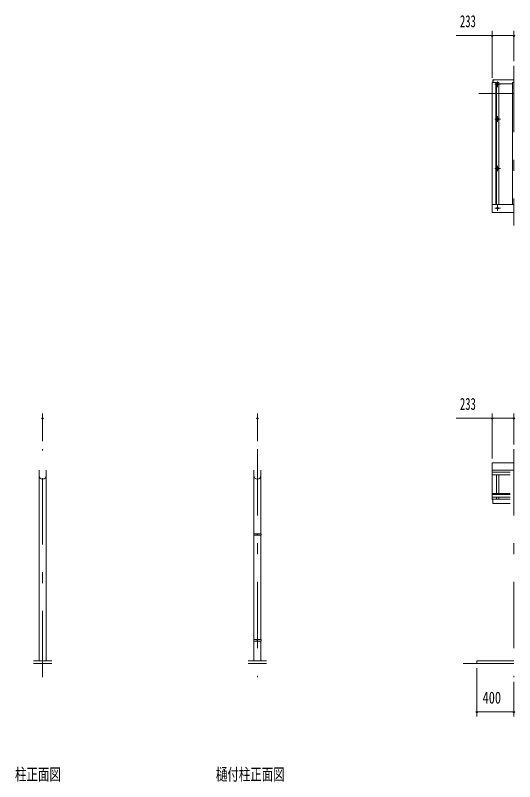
# Model space of a CAD drawing. Units: millimetres, scale not verified. Extents: x -23247 to 23257, y -10500 to 10500.
# Drawn here: x -22726 to -17308, y 512 to 8827 of the extents above; entities that cross this region are included whole.
import ezdxf
from ezdxf.enums import TextEntityAlignment as Align

# ---------------------------------------------------------------- set-up
doc = ezdxf.new("R2010")
doc.units = ezdxf.units.MM
doc.header["$LTSCALE"] = 60
doc.linetypes.add('USER3', pattern=[24, 12, -5, 2, -5])
for name, color, linetype, lineweight in [('0-2_1-05BOLD', 7, 'Continuous', 18), ('0-3_1-25CENTER', 3, 'USER3', 18), ('0-4_1-45THIN', 4, 'Continuous', 18), ('0-5_1-55DIM', 3, 'Continuous', 18)]:
    doc.layers.add(name, color=color, linetype=linetype, lineweight=lineweight)
doc.styles.add('ＭＳ ゴシック', font='')
doc.styles.get('ＭＳ ゴシック').set_extended_font_data('MS Gothic')

msp = doc.modelspace()

# ---------------------------------------------------------------- linework, layer by layer
at = {"layer": '0-2_1-05BOLD'}
for p, q in [((-17541.18, 8097.84), (-17541.18, 8127.67)), ((-17551.18, 6773.96), (-17318.18, 6773.96)), ((-22467.52, 3890.5), (-22467.52, 1824.67)), ((-22391.22, 1824.67), (-22391.22, 3890.5)), ((-20137.78, 3200.67), (-20137.78, 3890.5)), ((-20061.48, 3890.5), (-20061.48, 3200.67)), ((-17318.18, 3890.5), (-17551.18, 3890.5)), ((-17551.18, 3871), (-17356.33, 3871)), ((-17356.33, 3840.07), (-17551.18, 3840.07)), ((-17551.18, 3637.63), (-17356.33, 3637.63)), ((-17356.33, 3627.25), (-17551.18, 3627.25)), ((-17356.33, 3597.7), (-17551.18, 3597.7)), ((-17551.18, 3574.2), (-17546.18, 3574.2)), ((-20137.78, 2053.27), (-20137.78, 3184.67)), ((-20102.68, 3200.67), (-20102.68, 3184.67)), ((-20096.58, 3192.67), (-20102.68, 3192.67)), ((-20096.58, 3184.67), (-20096.58, 3200.67)), ((-20061.48, 3184.67), (-20061.48, 2053.27)), ((-20137.78, 1824.67), (-20137.78, 2037.27)), ((-20102.68, 2053.27), (-20102.68, 2037.27)), ((-20096.58, 2045.27), (-20102.68, 2045.27)), ((-20096.58, 2037.27), (-20096.58, 2053.27)), ((-20061.48, 2037.27), (-20061.48, 1824.67)), ((-22329.37, 1824.67), (-22529.37, 1824.67)), ((-22529.37, 1794.67), (-22329.37, 1794.67)), ((-19999.63, 1824.67), (-20199.63, 1824.67)), ((-20199.63, 1794.67), (-19999.63, 1794.67)), ((-17318.18, 1794.67), (-17868.18, 1794.67)), ((-17718.18, 1824.67), (-17318.18, 1824.67)), ((-17718.18, 1794.67), (-17718.18, 1824.67))]:
    msp.add_line(p, q, dxfattribs=at)
for points in [[(-17551.18, 8097.84), (-17511.18, 8097.84), (-17511.18, 6773.96)], [(-17318.18, 6687.67), (-17551.18, 6687.67), (-17551.18, 8097.84)], [(-17318.18, 8127.67), (-17546.18, 8127.67), (-17546.18, 8097.84)], [(-17551.18, 3574.2), (-17551.18, 3969.67), (-17318.18, 3969.67)], [(-17356.33, 3531.6), (-17546.18, 3531.6), (-17546.18, 3576.6), (-17356.33, 3576.6)]]:
    msp.add_lwpolyline(points, dxfattribs=at)
for points in [[(-20059.88, 3200.67), (-20059.88, 3184.67), (-20139.38, 3184.67), (-20139.38, 3200.67)], [(-20059.88, 2053.27), (-20059.88, 2037.27), (-20139.38, 2037.27), (-20139.38, 2053.27)]]:
    msp.add_lwpolyline(points, close=True, dxfattribs=at)
for centre in [(-17493.18, 7701.14), (-17493.18, 7164.54), (-17493.18, 6735.28)]:
    msp.add_circle(centre, 10, dxfattribs=at)
for centre, radius, start, end in [((-17493.18, 8067.55), 14.5, 46.39838, 133.60162), ((-17493.18, 8088.55), 14.5, 226.3961, 313.6039), ((-22429.37, 3833.18), 38.15, 180, 0), ((-20099.63, 3833.18), 38.15, 180, 0)]:
    msp.add_arc(centre, radius, start, end, dxfattribs=at)
at = {"layer": '0-3_1-25CENTER'}
for p, q in [((-17318.18, 8277.67), (-17318.18, 6547.67)), ((-17463.18, 8078.05), (-17523.18, 8078.05)), ((-17493.18, 8048.05), (-17493.18, 8108.05)), ((-17698.18, 7977.67), (-17318.18, 7977.67)), ((-17463.18, 7701.14), (-17523.18, 7701.14)), ((-17493.18, 7731.14), (-17493.18, 7671.14)), ((-17523.18, 7164.54), (-17463.18, 7164.54)), ((-17493.18, 7134.54), (-17493.18, 7194.54)), ((-17463.18, 6735.28), (-17523.18, 6735.28)), ((-17493.18, 6765.28), (-17493.18, 6705.28)), ((-22429.37, 1644.67), (-22429.37, 4119.67)), ((-20099.63, 4119.67), (-20099.63, 1644.67)), ((-17318.18, 4119.67), (-17318.18, 1644.67))]:
    msp.add_line(p, q, dxfattribs=at)
at = {"layer": '0-4_1-45THIN'}
for p, q in [((-17505.68, 8083.35), (-17511.18, 8083.35)), ((-17505.68, 8097.84), (-17505.68, 6773.96)), ((-17480.68, 8097.84), (-17505.68, 8097.84)), ((-17480.68, 6773.96), (-17480.68, 8097.84)), ((-17480.68, 8083.35), (-17330.68, 8083.35)), ((-17330.68, 8097.84), (-17330.68, 6773.96)), ((-17318.18, 8097.84), (-17330.68, 8097.84)), ((-17505.68, 3637.63), (-17505.68, 3840.07)), ((-17480.68, 3840.07), (-17480.68, 3637.63)), ((-17505.68, 3597.7), (-17505.68, 3576.6)), ((-17480.68, 3576.6), (-17480.68, 3597.7))]:
    msp.add_line(p, q, dxfattribs=at)
at = {"layer": '0-5_1-55DIM'}
for p, q in [((-17551.18, 8147.84), (-17551.18, 8658.67)), ((-17318.18, 8658.67), (-17318.18, 8327.67)), ((-17551.18, 8608.67), (-17943.68, 8608.67)), ((-17541.18, 8608.67), (-17561.18, 8608.67)), ((-17551.18, 8608.67), (-17318.18, 8608.67)), ((-17308.18, 8608.67), (-17328.18, 8608.67)), ((-22429.37, 4207.67), (-22429.37, 4506.67)), ((-20099.63, 4506.67), (-20099.63, 4207.67)), ((-17551.18, 4506.67), (-17551.18, 4019.67)), ((-17318.18, 4506.67), (-17318.18, 4169.67)), ((-22419.37, 4456.67), (-22439.37, 4456.67)), ((-20089.63, 4456.67), (-20109.63, 4456.67)), ((-17551.18, 4456.67), (-17943.68, 4456.67)), ((-17541.18, 4456.67), (-17561.18, 4456.67)), ((-17551.18, 4456.67), (-17318.18, 4456.67)), ((-17308.18, 4456.67), (-17328.18, 4456.67)), ((-17718.18, 1219.67), (-17718.18, 1744.67)), ((-17318.18, 1594.67), (-17318.18, 1219.67)), ((-17708.18, 1269.67), (-17728.18, 1269.67)), ((-17718.18, 1269.67), (-17318.18, 1269.67)), ((-17308.18, 1269.67), (-17328.18, 1269.67))]:
    msp.add_line(p, q, dxfattribs=at)
for centre in [(-17551.18, 8608.67), (-17318.18, 8608.67), (-22429.37, 4456.67), (-20099.63, 4456.67), (-17551.18, 4456.67), (-17318.18, 4456.67), (-17718.18, 1269.67), (-17318.18, 1269.67)]:
    msp.add_arc(centre, 10, 180, 0, dxfattribs=at)

# ---------------------------------------------------------------- texts
at = {"layer": '0-5_1-55DIM', "color": 7, "style": 'ＭＳ ゴシック'}
for s, width, p in [('233', 0.65, (-17901.85, 8658.67)), ('233', 0.65, (-17901.85, 4506.67)), ('400', 0.75, (-17655.8, 1319.67)), ('柱正面図', 0.7, (-22729.36, 487.43)), ('樋付柱正面図', 0.7, (-20549.63, 487.43))]:
    msp.add_text(s, height=130.2, dxfattribs=dict(at, width=width)).set_placement(p, align=Align.BOTTOM_LEFT)

doc.saveas('drawing.dxf')
